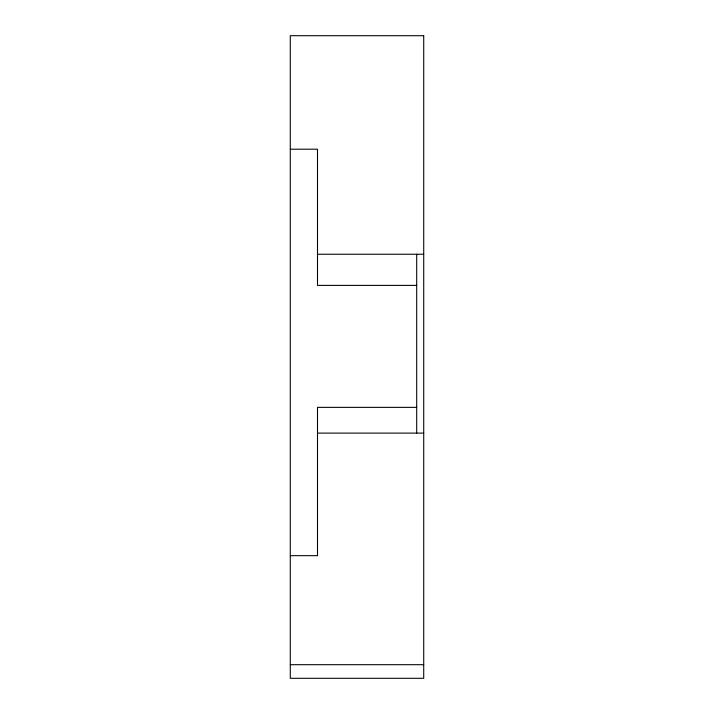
<?xml version="1.0" encoding="UTF-8"?>
<svg xmlns="http://www.w3.org/2000/svg" width="714" height="714" viewBox="0 0 714 714"><rect width="100%" height="100%" fill="white"/><g stroke="black" fill="none" stroke-linecap="round" stroke-linejoin="round"><path stroke-width="1.07" d="M290.286 149.208L317.498 149.208L317.498 285.386L416.699 285.386M317.498 254.238L423.714 254.238M416.699 407.364L317.498 407.364L317.498 555.662L290.286 555.662M317.498 433.112L423.714 433.112M290.286 664.689L423.714 664.689M416.699 254.238L416.699 433.112M423.714 35.7L290.286 35.7L290.286 678.3L423.714 678.3L423.714 35.7"/></g></svg>
